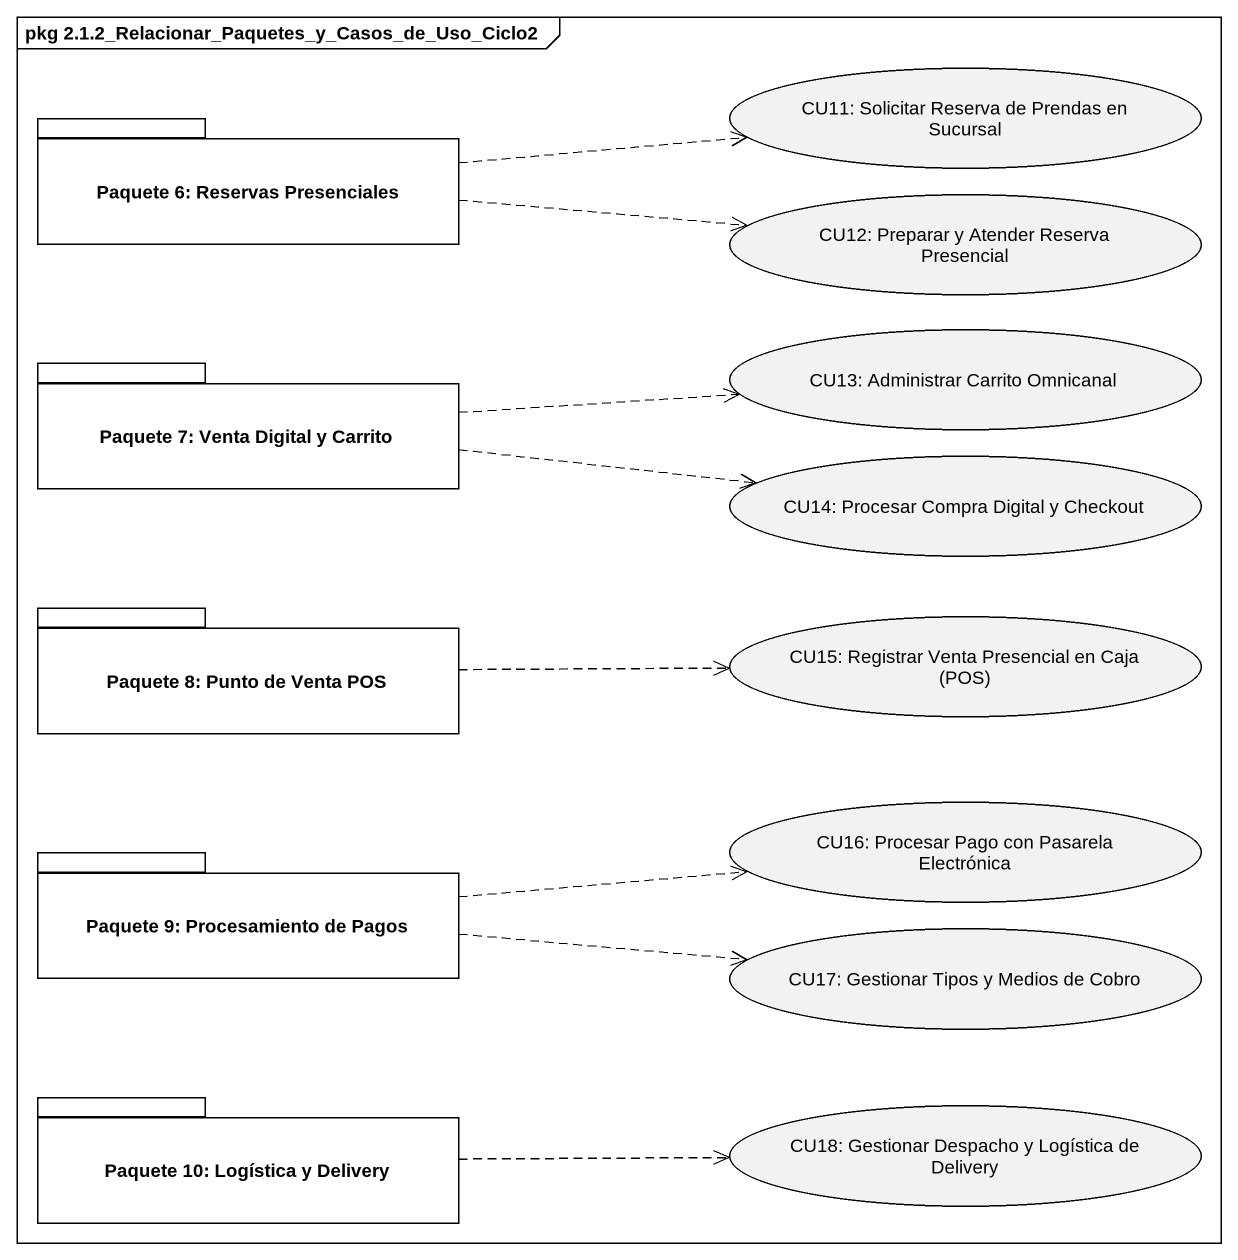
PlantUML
@startuml
mainframe pkg 2.1.2_Relacionar_Paquetes_y_Casos_de_Uso_Ciclo2
usecase "CU11: Solicitar Reserva de Prendas en Sucursal" as CU11_Solicitar_Reserva_de
package "Paquete 6: Reservas Presenciales" as Paquete_6_Reservas {
}
usecase "CU12: Preparar y Atender Reserva Presencial" as CU12_Preparar_y_Atender
package "Paquete 7: Venta Digital y Carrito" as Paquete_7_Venta_Digital_y {
}
usecase "CU13: Administrar Carrito Omnicanal" as CU13_Administrar_Carrito
usecase "CU14: Procesar Compra Digital y Checkout" as CU14_Procesar_Compra
package "Paquete 8: Punto de Venta POS" as Paquete_8_Punto_de_Venta_POS {
}
usecase "CU15: Registrar Venta Presencial en Caja (POS)" as CU15_Registrar_Venta
package "Paquete 9: Procesamiento de Pagos" as Paquete_9_Procesamiento_de {
}
usecase "CU16: Procesar Pago con Pasarela Electrónica" as CU16_Procesar_Pago_con
usecase "CU17: Gestionar Tipos y Medios de Cobro" as CU17_Gestionar_Tipos_y
package "Paquete 10: Logística y Delivery" as Paquete_10_Logística_y {
}
usecase "CU18: Gestionar Despacho y Logística de Delivery" as CU18_Gestionar_Despacho_y
Paquete_6_Reservas .right.> CU11_Solicitar_Reserva_de
Paquete_6_Reservas .right.> CU12_Preparar_y_Atender
Paquete_7_Venta_Digital_y .right.> CU13_Administrar_Carrito
Paquete_7_Venta_Digital_y .right.> CU14_Procesar_Compra
Paquete_8_Punto_de_Venta_POS .right.> CU15_Registrar_Venta
Paquete_9_Procesamiento_de .right.> CU16_Procesar_Pago_con
Paquete_9_Procesamiento_de .right.> CU17_Gestionar_Tipos_y
Paquete_10_Logística_y .right.> CU18_Gestionar_Despacho_y
@enduml
